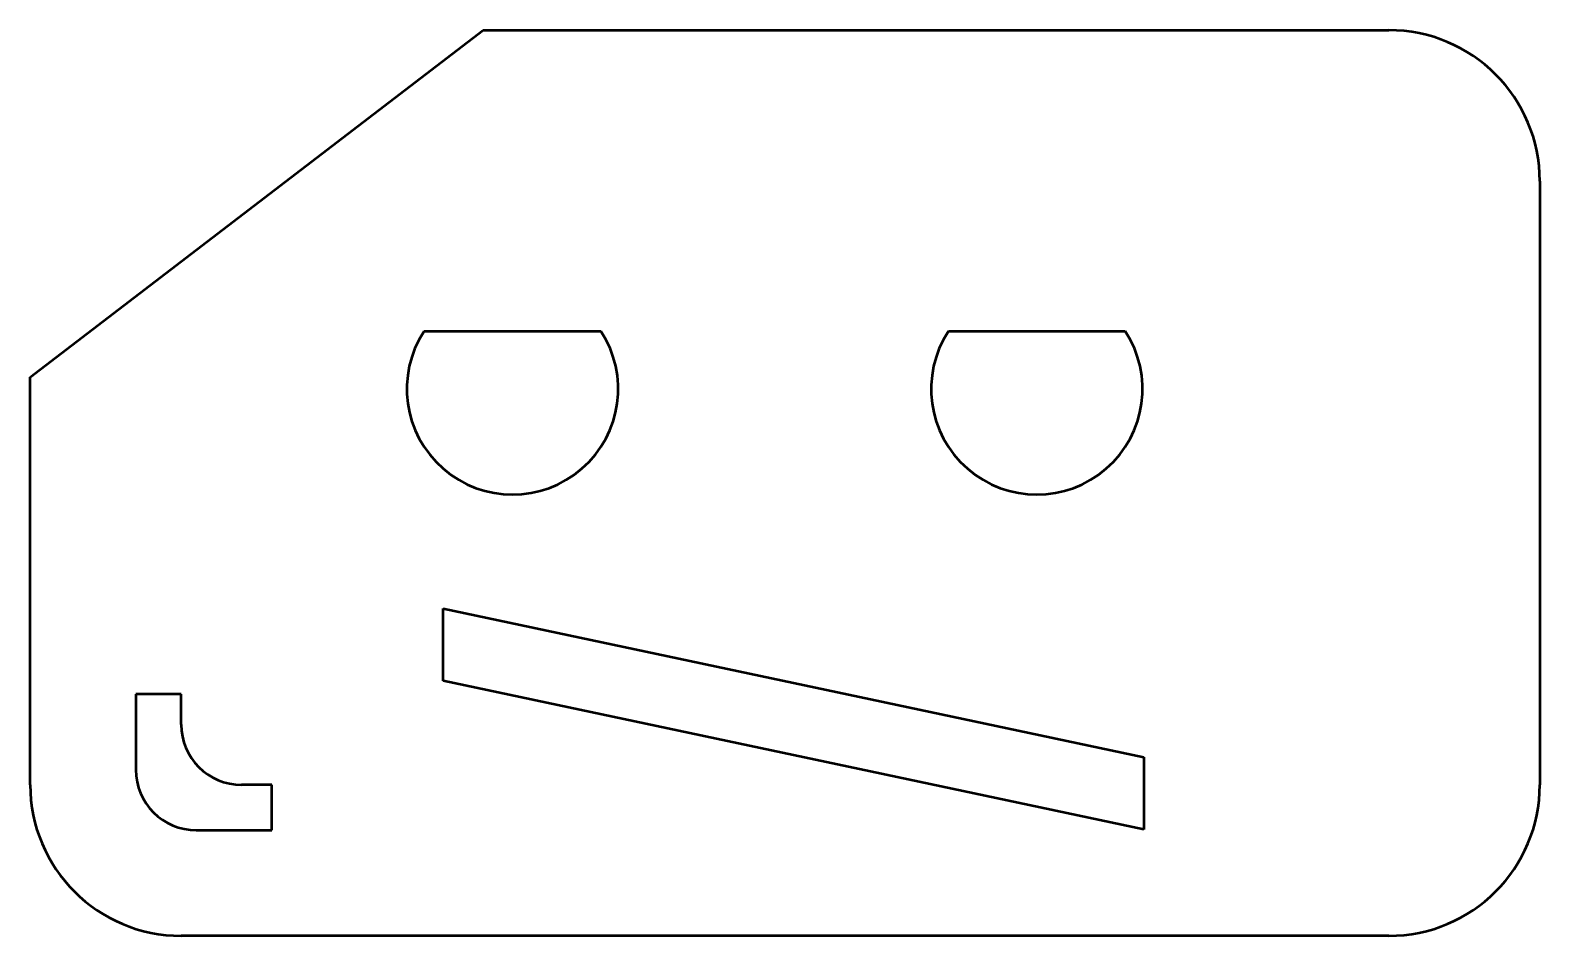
# Model space of a CAD drawing. Header units: millimetres. Extents: x 4.8 to 54.8, y 6.8 to 36.8.
import ezdxf

# ---------------------------------------------------------------- set-up
doc = ezdxf.new("R2010")
doc.units = ezdxf.units.MM
doc.layers.add('Эскизная геометрия (ГОСТ)', color=7, linetype='Continuous', lineweight=50)

msp = doc.modelspace()

# ---------------------------------------------------------------- linework, layer by layer
at = {"layer": 'Эскизная геометрия (ГОСТ)'}
for p, q in [((4.825, 25.3), (19.825, 36.793)), ((19.825, 36.793), (49.825, 36.793)), ((54.825, 31.793), (54.825, 11.793)), ((17.872, 26.826), (23.729, 26.826)), ((35.237, 26.826), (41.094, 26.826)), ((4.825, 11.793), (4.825, 25.3)), ((18.5, 17.639), (41.708, 12.709)), ((18.5, 15.24), (18.5, 17.639)), ((41.708, 10.31), (18.5, 15.24)), ((9.825, 14.793), (8.325, 14.793)), ((8.325, 14.793), (8.325, 12.293)), ((9.825, 13.793), (9.825, 14.793)), ((41.708, 12.709), (41.708, 10.31)), ((12.825, 11.793), (11.825, 11.793)), ((12.825, 10.293), (12.825, 11.793)), ((10.325, 10.293), (12.825, 10.293)), ((49.825, 6.793), (9.825, 6.793))]:
    msp.add_line(p, q, dxfattribs=at)
for centre, radius, start, end in [((49.825, 31.793), 5, 0, 90), ((20.8, 24.909), 3.5, 146.7938, 33.2062), ((38.166, 24.909), 3.5, 146.7938, 33.2062), ((11.825, 13.793), 2, 180, 270), ((10.325, 12.293), 2, 180, 270), ((9.825, 11.793), 5, 180, 270), ((49.825, 11.793), 5, 270, 0)]:
    msp.add_arc(centre, radius, start, end, dxfattribs=at)

doc.saveas('drawing.dxf')
